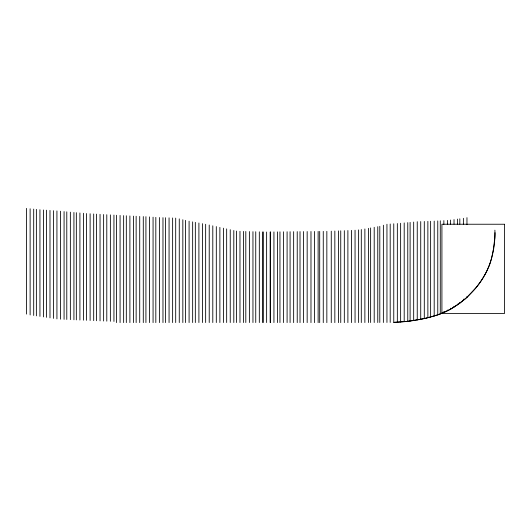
<?xml version="1.0" encoding="UTF-8"?>
<svg xmlns="http://www.w3.org/2000/svg" width="531" height="531" viewBox="0 0 531 531"><rect width="100%" height="100%" fill="white"/><g stroke="black" fill="none" stroke-linecap="round" stroke-linejoin="round"><path stroke-width="0.8" d="M393.763 223.763L393.763 322.357A165.805 165.805 0 0 0 415.01 320.312A177.168 177.168 0 0 0 421.647 319.085L424.296 318.534L424.296 221.447M494.799 238.1L493.657 247.353M493.458 248.634L493.359 249.271M493.253 249.909L493.153 250.546M493.1 250.864L491.547 258.431M491.467 258.743L490.405 262.447M490.305 262.752L489.994 263.661M489.887 263.96L488.958 266.363M488.832 266.655L487.113 270.471M486.973 270.757L486.091 272.476M485.945 272.761L485.022 274.447M484.863 274.726L482.526 278.576M482.354 278.841L480.761 281.257M480.582 281.523L478.909 283.886M478.723 284.145L476.38 287.218M476.181 287.463L475.776 287.968M475.57 288.214L466.537 297.712L458.445 304.17M471.189 293.052L473.114 291.028A64.251 64.251 0 0 0 474.873 289.043C489.217 273.067 495.589 251.422 494.892 230.182M470.805 293.437L467.652 296.65M465.275 298.814L463.278 300.433M463.025 300.632L461.512 301.827M461.26 302.026L460.496 302.624M460.244 302.816L450.042 309.507M458.18 304.356L451.569 308.664L445.17 311.889M449.757 309.659L438.573 314.578L426.539 318.042M432.971 316.396L425.543 318.261M426.227 318.115L423.711 318.66M425.285 318.321L424.342 318.527M423.399 318.726L422.45 318.925M422.138 318.985L408.186 321.268L393.763 322.357M466.961 297.314L466.961 296.477M466.961 217.63L466.961 224.666M463.39 218.287L463.39 224.487M463.39 299.119L463.39 300.347M459.813 218.785L459.813 224.175M459.813 302.438L459.813 303.228M457.596 219.084L457.596 224.447M457.596 304.064L457.596 304.854M454.025 219.555L454.025 224.122M454.025 306.281L454.025 307.197M450.454 220.026L450.454 224.148M450.454 308.206L450.454 309.261M447.434 220.398L447.434 224.5M447.434 309.998L447.434 310.821M443.863 220.577L443.863 224.367M443.863 311.637L443.863 312.467M440.285 220.763L440.285 313.934M437.763 220.903L437.763 314.863M434.192 221.095L434.192 316.031M430.621 221.248L430.621 317.047M427.867 221.334L427.867 317.73M420.725 221.56L420.725 319.27M417.247 221.679L417.247 319.921M413.676 222.051L413.676 320.512M410.105 222.376L410.105 321.023M407.768 222.589L407.768 321.315M404.197 222.914L404.197 321.693M400.626 223.239L400.626 321.992M397.341 223.524L397.341 322.204M390.192 223.996L390.192 322.45M386.946 224.228L386.946 322.49M383.375 225.217L383.375 322.509M379.798 226.306L379.798 322.516M377.773 226.664L377.773 322.523M374.202 227.301L374.202 322.529M370.625 227.932L370.625 322.536M368.448 228.317L368.448 322.543M364.877 228.954L364.877 322.556M361.299 229.538L361.299 322.569M358.624 229.883L358.624 322.576M355.053 230.215L355.053 322.589M351.482 230.361L351.482 322.602M347.891 230.5L347.891 322.609M344.32 230.646L344.32 322.616M340.743 230.786L340.743 322.622M338.413 230.879L338.413 322.629M334.842 231.018L334.842 322.629M331.264 231.158L331.264 322.636M326.844 231.33L326.844 322.636M323.266 231.363L323.266 322.636M319.695 231.397L319.695 322.636M318.122 231.41L318.122 322.629M314.551 231.443L314.551 322.629M310.98 231.476L310.98 322.622M307.164 231.516L307.164 322.622M303.586 231.549L303.586 322.616M300.015 231.582L300.015 322.609M297.227 231.609L297.227 322.609M293.65 231.649L293.65 322.602M290.079 231.695L290.079 322.596M287.098 231.735L287.098 322.589M283.527 231.781L283.527 322.582M279.956 231.828L279.956 322.576M277.507 231.861L277.507 322.576M273.936 231.908L273.936 322.569M270.359 231.947L270.359 322.563M270.199 231.954L270.199 322.563M266.628 232.001L266.628 322.556M263.051 231.921L263.051 322.556M262.891 231.914L262.891 322.556M259.32 231.821L259.32 322.549M255.743 231.728L255.743 322.549M252.955 231.655L252.955 322.543M249.384 231.562L249.384 322.543M245.807 231.47L245.807 322.543M243.556 231.41L243.556 322.543M239.979 231.317L239.979 322.543M236.408 231.051L236.408 322.543M233.806 230.474L233.806 322.543M230.235 229.677L230.235 322.543M226.664 228.881L226.664 322.543M223.451 228.171L223.451 322.543M219.88 227.374L219.88 322.543M216.309 226.578L216.309 322.549M212.798 225.801L212.798 322.549M209.221 225.005L209.221 322.549M205.65 224.248L205.65 322.556M202.477 223.644L202.477 322.556M198.906 222.993L198.906 322.556M195.335 222.343L195.335 322.563M192.66 221.858L192.66 322.563M189.089 221.175L189.089 322.569M185.511 220.338L185.511 322.569M182.837 219.715L182.837 322.576M179.266 218.878L179.266 322.576M175.695 218.095L175.695 322.576M172.635 217.956L172.635 322.582M169.064 217.836L169.064 322.582M165.493 217.723L165.493 322.589M162.971 217.644L162.971 322.589M159.393 217.524L159.393 322.589M155.822 217.365L155.822 322.596M153.067 217.159L153.067 322.596M149.496 216.894L149.496 322.596M145.925 216.668L145.925 322.596M143.29 216.562L143.29 322.602M139.713 216.429L139.713 322.602M136.142 216.25L136.142 322.602M133.467 216.11L133.467 322.602M129.896 215.925L129.896 322.602M126.318 215.745L126.318 322.602M123.643 215.606L123.643 322.602M120.072 215.407L120.072 322.602M116.501 215.228L116.501 322.602M113.939 215.068L113.939 321.447M110.368 214.876L110.368 321.301M106.791 214.683L106.791 321.162M103.625 214.517L103.625 321.029M100.047 214.312L100.047 320.883M96.476 214.106L96.476 320.744M93.688 213.947L93.688 320.631M90.117 213.741L90.117 320.485M86.54 213.522L86.54 320.332M83.486 213.263L83.486 320.2M79.915 212.958L79.915 320.047M76.338 212.659L76.338 319.894M73.928 212.453L73.928 319.788M70.358 212.148L70.358 319.635M66.787 211.816L66.787 319.483M64.072 211.557L64.072 319.363M60.501 211.212L60.501 319.211M56.93 210.907L56.93 318.905M53.565 210.674L53.565 318.408M49.994 210.422L49.994 317.883M46.423 210.17L46.423 317.352M43.515 209.964L43.515 316.927M39.944 209.705L39.944 316.396M36.373 209.36L36.373 315.872M33.699 209.095L33.699 315.474M30.121 208.749L30.121 314.949M26.55 208.364L26.55 314.1M467.652 296.65A38.743 38.743 0 0 1 465.275 298.814M494.992 232.658A66.959 66.959 0 0 1 494.819 237.782M445.17 311.883A91.817 91.817 0 0 1 432.971 316.403M504.45 224.241L441.918 224.241L441.918 313.569L504.45 313.569L504.45 224.241"/></g></svg>
